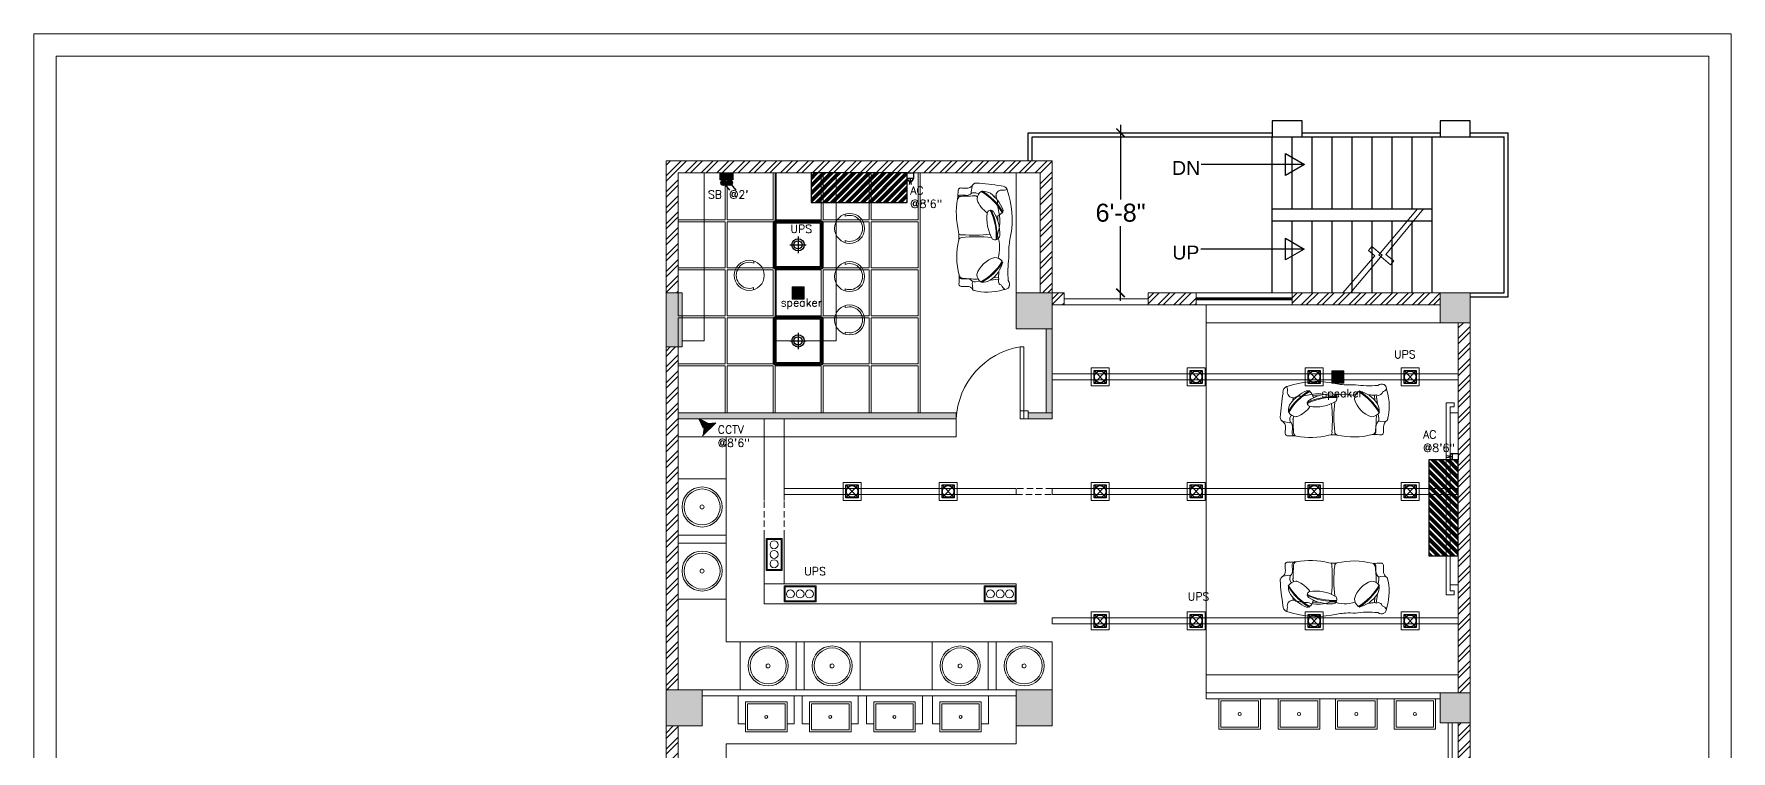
# Model space of a CAD drawing. Header units: inches. Extents: x 111501 to 134888, y 46021 to 52102.
# Drawn here: x 113677 to 114525, y 47742 to 48101 of the extents above; entities that cross this region are included whole.
import ezdxf
from ezdxf.enums import TextEntityAlignment as Align
from ezdxf.lldxf.tags import DXFTag

# ---------------------------------------------------------------- set-up
doc = ezdxf.new("R2010")
doc.units = ezdxf.units.IN
doc.header["$MEASUREMENT"] = 0
doc.linetypes.add('HIDDEN2', pattern=[4.7625, 3.175, -1.5875])
for name, color, linetype in [('10', 1, 'Continuous'), ('D', 251, 'Continuous'), ('electrical layout', 250, 'Continuous'), ('electrical planing', 251, 'Continuous'), ('false ceiling', 5, 'Continuous'), ('pt19', 151, 'Continuous'), ('RO', 7, 'Continuous'), ('staircase', 6, 'Continuous')]:
    doc.layers.add(name, color=color, linetype=linetype)
for name, color, linetype, lineweight in [('ceiling light', 5, 'Continuous', 5), ('column', 252, 'Continuous', 9), ('DOOR', 1, 'Continuous', 0), ('FURNITURE', 14, 'Continuous', 18), ('SHEET', 7, 'Continuous', 30), ('text1', 7, 'Continuous', 0), ('wall', 7, 'Continuous', 9), ('window', 140, 'Continuous', 15)]:
    doc.layers.add(name, color=color, linetype=linetype, lineweight=lineweight)
doc.styles.add('A', font='arial.ttf')
doc.styles.get("Standard").update_dxf_attribs({"font": 'txt.shx', "height": 6})
tags = doc.linetypes.add('DASHED2', pattern=[0.375, 0.25, -0.125]).pattern_tags.tags
tags[6:7] = [DXFTag(74, 4), DXFTag(75, 0), DXFTag(340, '0'), DXFTag(46, 1.0), DXFTag(50, 0.0), DXFTag(44, 0.0), DXFTag(45, 0.0)]
tags[4:5] = [DXFTag(74, 4), DXFTag(75, 0), DXFTag(340, '0'), DXFTag(46, 1.0), DXFTag(50, 0.0), DXFTag(44, 0.0), DXFTag(45, 0.0)]
doc.dimstyles.new('Standard$0', dxfattribs={"dimtxt": 4, "dimasz": 2, "dimexe": 0.125, "dimexo": 0.125, "dimgap": 0.25, "dimtad": 0, "dimtih": 1, "dimtoh": 1, "dimdec": 1, "dimlfac": -1, "dimzin": 0, "dimdsep": 46, "dimlunit": 4, "dimtxsty": 'Standard', "dimblk": 'OBLIQUE', "dimblk1": 'DOTSMALL', "dimblk2": 'DOTSMALL', "dimcen": 0, "dimse1": 1, "dimse2": 1, "dimadec": 0, "dimazin": 0, "dimtfac": 1, "dimtdec": 1, "dimtofl": 0, "dimtmove": 0, "dimatfit": 3, "dimfxl": 1, "dimtolj": 1, "dimtzin": 0, "dimarcsym": 0})
pattern_1 = [(45, (15065.448, 38.135), (-3.97747564, 3.97747564), []), (45, (15068.0994, 38.135), (-3.97747564, 3.97747564), [])]

# ---------------------------------------------------------------- blocks, each defined once
blk = doc.blocks.new('_ARCHTICK')
at = {"color": 0, "linetype": 'ByBlock', "lineweight": -2}
blk.add_solid([(0.4, 0.31), (0.31, 0.4), (-0.31, -0.4), (-0.4, -0.31)], dxfattribs=at)
blk = doc.blocks.new('*D402')
at = {"layer": 'D', "color": 5, "linetype": 'Continuous', "lineweight": 25, "transparency": 16777216}
for p, q in [((114219.96, 48055.45), (114219.96, 48018.04)), ((114219.96, 47967.45), (114219.96, 48004.85))]:
    blk.add_line(p, q, dxfattribs=at)
at = {"layer": 'Defpoints', "color": 0, "linetype": 'Continuous', "lineweight": 5, "transparency": 16777216}
for p in [(114219.96, 48051.45), (114227.96, 48051.45), (114233.75, 47971.45)]:
    blk.add_point(p, dxfattribs=at)
at = {"layer": 'D', "color": 5, "linetype": 'Continuous', "lineweight": 25, "transparency": 16777216, "xscale": 6, "yscale": 6, "zscale": 6}
for p, rotation in [((114219.96, 48051.45), 90), ((114219.96, 47971.45), 270)]:
    blk.add_blockref('_ARCHTICK', p, dxfattribs=dict(at, rotation=rotation))
at = {"layer": 'D', "linetype": 'Continuous', "transparency": 16777216, "insert": (114219.96, 48011.45), "char_height": 9, "attachment_point": 5, "style": 'A'}
blk.add_mtext('\\A1;6\'-8"', dxfattribs=at)
blk = doc.blocks.new('_Oblique')
at = {"color": 0, "linetype": 'ByBlock', "lineweight": -2}
blk.add_line((-0.5, -0.5), (0.5, 0.5), dxfattribs=at)
blk = doc.blocks.new('fgfdg')
at = {"layer": 'FURNITURE'}
for points in [[(9958.2, 25320.5), (9961.82, 25320.5), (9961.82, 25334.5), (9933.82, 25334.5), (9933.82, 25320.5), (9937.44, 25320.5)], [(9937.44, 25316.5), (9937.44, 25331.56), (9958.2, 25331.56), (9958.2, 25316.5), (9937.44, 25316.5), (9937.44, 25316.5)]]:
    blk.add_lwpolyline(points, dxfattribs=at)
blk.add_lwpolyline([(9938.44, 25317.5), (9938.44, 25330.56), (9957.2, 25330.56), (9957.2, 25317.5), (9938.44, 25317.5)], close=True, dxfattribs=at)
blk.add_circle((9947.82, 25324.03), 0.75, dxfattribs=at)
blk = doc.blocks.new('so')
at = {"layer": 'FURNITURE'}
for p, q in [((93752.34, 46905.16), (93752.51, 46906.52)), ((93769.7, 46908.55), (93770.47, 46908.35)), ((93770.77, 46907.56), (93771.08, 46904.87)), ((93762.11, 46903.43), (93757.75, 46902.84)), ((93760.52, 46902.13), (93757.93, 46901.98)), ((93769.43, 46904.14), (93767.18, 46903.8)), ((93768.58, 46902.89), (93768.03, 46902.73)), ((93758.31, 46881.28), (93758.24, 46879.86)), ((93753.59, 46857.91), (93753.48, 46858.34)), ((93759.31, 46862.37), (93758.99, 46862.39)), ((93760.5, 46861.17), (93759.13, 46861.32)), ((93769.27, 46859.7), (93767.77, 46860.37)), ((93769.29, 46861.22), (93768.4, 46861.65)), ((93769.77, 46854.9), (93769.47, 46854.89)), ((93771.08, 46856.49), (93771.61, 46859.22)), ((93776, 46857.32), (93774.86, 46857.39)), ((93777.45, 46857.47), (93777.04, 46857.3)), ((93777.89, 46857.84), (93777.45, 46857.47))]:
    blk.add_line(p, q, dxfattribs=at)
for centre, radius, start, end in [((93752.46, 46904.62), 4.07, 18.40482, 56.04005), ((93754.78, 46907.41), 0.592, 8.87051, 94.05424), ((93763.41, 46883.52), 25.81, 74.13928, 107.6386), ((93755.74, 46903.77), 2.22, 335.13449, 74.70054), ((93780.54, 46879.15), 29.07, 119.82965, 148.57464), ((93770.84, 46890.55), 15.56, 124.15229, 166.04045), ((93780.63, 46879.22), 28.66, 119.18399, 149.26894), ((93755.09, 46901.83), 2.85, 350.2141, 20.76481), ((93756.37, 46904.5), 12.96, 285.24913, 342.47727), ((93765.94, 46896.04), 8.32, 88.94997, 117.41935), ((93765.76, 46903.7), 0.425, 39.93327, 118.71729), ((93766.29, 46903.99), 0.425, 39.93327, 118.71729), ((93763.54, 46900.06), 5.23, 5.84806, 53.16868), ((93769.92, 46901.55), 2.64, 74.01477, 100.65631), ((93759.97, 46897.06), 5.07, 219.4617, 267.88774), ((93777.5, 46879.99), 20.24, 176.5091, 212.66613), ((93759.56, 46880.94), 2.28, 111.77378, 176.80671), ((93787.71, 46881), 29.07, 175.93246, 205.56871), ((93759.48, 46879.97), 3.18, 64.50853, 103.88422), ((93787.69, 46881.11), 28.66, 175.96049, 206.26301), ((93744.39, 46872.73), 19.32, 350.12791, 31.55288), ((93759.92, 46866.36), 5.07, 98.38462, 139.51253), ((93679.26, 46871.47), 79.79, 359.91776, 0.1427), ((93757.39, 46868.51), 1.77, 156.9035, 196.40408), ((93774.12, 46875.91), 20.07, 203.23758, 232.67391), ((93756.02, 46869.34), 0.305, 93.71895, 203.89699), ((93780.82, 46883.9), 29.07, 210.39959, 239.14459), ((93780.9, 46883.82), 28.66, 209.7053, 239.79025), ((93761.85, 46870.2), 1.77, 219.56422, 259.06481), ((93761.77, 46868.6), 0.305, 212.07132, 322.24935), ((93761.83, 46870.19), 1.77, 275.25586, 334.01427), ((93755.99, 46858.63), 13.37, 20.038, 55.9443), ((93764.3, 46862.3), 4.34, 4.75028, 12.23242), ((93755.56, 46853.08), 5.35, 81.44915, 112.17373), ((93756.27, 46861.23), 2.87, 271.81871, 21.73426), ((93765.91, 46867.27), 8.32, 241.55488, 270.02427), ((93766.16, 46859.33), 0.425, 240.25695, 319.04097), ((93763.43, 46863.29), 5.23, 305.80555, 353.12617), ((93769.85, 46864.16), 4.5, 262.57797, 288.77512)]:
    blk.add_arc(centre, radius, start, end, dxfattribs=at)
at = {"layer": 'FURNITURE', "extrusion": (0, 0, -1)}
for centre, major_axis, ratio, start_param, end_param in [((93757.64, 46904.17), (-5.13, 2.35), 0.618231, 5.500844, 7.184555), ((93773.54, 46909.47), (-3.31, 0.03), 0.909091, 4.616161, 5.890683), ((93775.94, 46852.61), (-59.28, 0.53), 0.909091, 1.527079, 1.573647), ((93776.15, 46905.08), (-1.62, 0.01), 0.909091, 1.838774, 2.80094), ((93890.94, 46901.04), (-113.36, 2.08), 0.701645, 6.254642, 6.313975), ((93689.39, 46899.23), (-63.77, 0.57), 0.909091, 3.056167, 3.251523), ((93921.13, 46888.07), (-163.89, 1.47), 0.909091, 0.062984, 0.077367), ((93759.67, 46900.91), (-1.84, 0.02), 0.909091, 0.073573, 0.254317), ((93764.63, 46809.88), (-102.4, 0.92), 0.909091, 1.601237, 1.67337), ((93767.88, 46905.84), (-3.36, 0.03), 0.909091, 3.452305, 3.740947), ((93773.87, 46910.2), (-0.08, 7.57), 0.730686, 3.178935, 3.779527), ((93775.86, 46848.78), (-59.28, 0.53), 0.909091, 1.527079, 1.573647), ((93775.75, 46900.71), (-1.84, 0.02), 0.909091, 1.671525, 3.054326), ((93776.07, 46901.25), (-1.62, 0.01), 0.909091, 1.838774, 2.80094), ((93921.96, 46889.1), (164.59, 2.24), 0.332533, 3.039374, 3.24171), ((94512.72, 46901.52), (761.68, 30.39), 0.237765, 3.06991, 3.193225), ((93769.2, 46973.97), (1.09, 92.29), 0.86194, 3.038922, 3.227555), ((93776.06, 46879.38), (1.82, 0.64), 0.643947, 4.915204, 6.007097), ((93776.1, 46883.74), (-1.41, 1.06), 0.914805, 2.750316, 4.013629), ((93925.72, 46873.33), (-167.53, 1.5), 0.909091, 6.258896, 6.277374), ((93640.53, 46875.47), (-138.39, 7.62), 0.514907, 2.983139, 3.210922), ((93724.36, 46862.32), (24.04, 24.18), 1, 0.556107, 0.764052), ((93760.41, 46863.29), (-1.84, 0.02), 0.909091, 5.638899, 6.209604), ((93776.49, 46863.15), (-1.84, 0.02), 0.909091, 3.260925, 4.643725), ((93891.41, 46855.42), (-113.27, 4.67), 0.710878, 6.259211, 6.318545), ((93758.3, 46860.31), (4.57, 2.7), 0.675931, 2.302953, 3.269293), ((93792.92, 47096.89), (35.25, 240.83), 0.806916, 3.083864, 3.147073), ((93768.83, 46856.9), (-2.29, 0.02), 0.909091, 3.32703, 4.655766), ((93745.95, 47451.69), (-649.87, 5.82), 0.909091, 4.657058, 4.668338), ((93768.59, 46858.41), (-3.26, 0.03), 0.909091, 1.877441, 2.006467), ((93773.74, 46854.45), (-3.31, 0.03), 0.909091, 0.424568, 1.699089), ((93773.86, 46857.98), (-3.31, 0.03), 0.909091, 0.681701, 1.699089), ((93768.37, 46858.41), (-3.36, 0.03), 0.909091, 2.622382, 2.862945), ((93779.16, 46911.13), (-59.28, 0.53), 0.909091, 4.741604, 4.788172), ((93779.28, 46914.66), (-59.28, 0.53), 0.909091, 4.741604, 4.788172), ((93776.58, 46858.71), (-1.62, 0.01), 0.909091, 3.51431, 4.476477), ((93776.7, 46862.24), (-1.62, 0.01), 0.909091, 3.51431, 4.476477)]:
    blk.add_ellipse(centre, major_axis=major_axis, ratio=ratio, start_param=start_param, end_param=end_param, dxfattribs=at)
at = {"layer": 'FURNITURE'}
for centre, major_axis, ratio, start_param, end_param in [((93640.44, 46884.08), (138.21, 10.34), 0.51003, 6.125714, 6.37511), ((93774.94, 46873.78), (12.53, 12.6), 1, 2.00439, 2.558399), ((93770.96, 46788.62), (-3.01, 92.25), 0.86194, 6.180515, 6.356807), ((93806.28, 46882.06), (28.59, 1.59), 0.753441, 3.013769, 3.201526)]:
    blk.add_ellipse(centre, major_axis=major_axis, ratio=ratio, start_param=start_param, end_param=end_param, dxfattribs=at)
blk.add_open_spline([(93751.68, 46880.48), (93752.13, 46882.86), (93752.89, 46886.84), (93752.75, 46890.88), (93752.7, 46892.51)], degree=3, knots=[0, 0, 0, 0, 10.027834, 16.763705, 16.763705, 16.763705, 16.763705], dxfattribs=at)
blk = doc.blocks.new('ac')
h = blk.add_hatch()
h.set_pattern_fill('ANSI34', color=5, scale=0.610107, angle=270, style=0)
h.set_pattern_definition([(315, (22596.1116, 2489.52766), (0.32355821, 0.32355821), []), (315, (22596.1116, 2489.4198), (0.32355821, 0.32355821), []), (315, (22596.1116, 2489.31195), (0.32355821, 0.32355821), []), (315, (22596.1116, 2489.2041), (0.32355821, 0.32355821), [])])
h.paths.add_polyline_path([(24130.22, 5022.76), (24130.22, 5030.99), (24132.75, 5030.99), (24132.75, 5022.76)])
at = {"color": 0, "ltscale": 7}
blk.add_lwpolyline([(24130.22, 5022.76), (24132.75, 5022.76), (24132.75, 5030.99), (24130.22, 5030.99)], close=True, dxfattribs=at)
blk = doc.blocks.new('dgh')
at = {"layer": 'electrical planing', "linetype": 'ByBlock'}
h = blk.add_hatch(color=36, dxfattribs=at)
h.set_gradient(color1=(121, 78, 22), color2=(227, 174, 104), one_color=1, tint=0.65, name='CYLINDER')
h.paths.add_polyline_path([(-74.07, 1871.89), (-74.07, 1875.82), (-66.95, 1875.82), (-66.95, 1871.89)])
h = blk.add_hatch(color=36, dxfattribs=at)
h.set_gradient(color1=(121, 78, 22), color2=(227, 174, 104), one_color=1, tint=0.65, name='SPHERICAL')
h.paths.add_polyline_path([(-72.26, 1878.91, -1), (-72.26, 1875.82, -1)])
h = blk.add_hatch(color=36, dxfattribs=at)
h.set_gradient(color1=(121, 78, 22), color2=(227, 174, 104), one_color=1, tint=0.65, name='SPHERICAL')
h.paths.add_polyline_path([(-68.91, 1878.91, -1), (-68.91, 1875.82, -1)])
at = {"layer": 'electrical planing', "color": 7, "linetype": 'ByBlock'}
for p, q in [((-72.26, 1877.37), (-75.59, 1881.54)), ((-68.91, 1877.37), (-72.24, 1881.54))]:
    blk.add_line(p, q, dxfattribs=at)
blk.add_lwpolyline([(-74.07, 1871.89), (-74.07, 1875.82), (-66.95, 1875.82), (-66.95, 1871.89)], close=True, dxfattribs=at)
for centre in [(-72.26, 1877.37), (-68.91, 1877.37)]:
    blk.add_circle(centre, 1.55, dxfattribs=at)
blk = doc.blocks.new('cctv')
at = {"layer": 'electrical layout'}
h = blk.add_hatch(color=122, dxfattribs=at)
h.set_gradient(color1=(19, 236, 153), color2=(76, 0, 0), one_color=1)
h.paths.add_polyline_path([(24133.65, 5037.24), (24127.98, 5043.08), (24131.36, 5042.62), (24135.52, 5044.65), (24133.39, 5040.62)])
h = blk.add_hatch(color=122, dxfattribs=at)
h.set_gradient(color1=(19, 236, 153), color2=(76, 0, 0), rotation=90, one_color=1, name='HEMISPHERICAL')
h.paths.add_polyline_path([(24127.98, 5043.08), (24131.36, 5042.62), (24135.52, 5044.65), (24133.39, 5040.62), (24133.65, 5037.24)])
at = {"layer": 'electrical layout', "color": 7}
blk.add_lwpolyline([(24133.39, 5040.62), (24135.52, 5044.65), (24135.52, 5044.65), (24131.36, 5042.62)], dxfattribs=at)
blk = doc.blocks.new('cct')
at = {"linetype": 'ByBlock'}
for p, q in [((-256.1, 4774.3), (-256.6, 4780.6)), ((-256.6, 4780.6), (-246.3, 4769.8)), ((-259.9, 4767.2), (-256.1, 4774.3)), ((-252.5, 4770.7), (-259.9, 4767.2))]:
    blk.add_line(p, q, dxfattribs=at)
at = {"layer": 'electrical planing', "color": 6, "xscale": 1.768501453454219, "yscale": 1.768501453454219, "zscale": 1.768501453454219, "rotation": 179.2941866071456}
blk.add_blockref('cctv', (42530.4, 13162.2), dxfattribs=at)
blk = doc.blocks.new('speaker')
at = {"layer": 'ceiling light'}
h = blk.add_hatch(color=97, dxfattribs=at)
h.set_gradient(color1=(46, 142, 62), one_color=1, tint=1, name='CURVED')
h.paths.add_polyline_path([(24133.57, 5017.97), (24134.22, 5018.64), (24130.77, 5018.64), (24131.41, 5017.99, -0.41885)])
h = blk.add_hatch(color=97, dxfattribs=at)
h.set_gradient(color1=(46, 142, 62), rotation=90, one_color=1, tint=1, name='INVCURVED')
h.paths.add_polyline_path([(24130.77, 5015.11), (24131.45, 5015.8, -0.210258), (24130.96, 5016.92, -0.199678), (24131.41, 5017.99), (24130.77, 5018.64)])
h = blk.add_hatch(color=233, dxfattribs=at)
h.set_gradient(color1=(219, 123, 161), one_color=1, tint=1, name='SPHERICAL')
h.paths.add_polyline_path([(24133.57, 5017.97, 0.41885), (24131.41, 5017.99), (24132.5, 5016.87)])
h.paths.add_polyline_path([(24131.45, 5015.8), (24132.5, 5016.87), (24131.41, 5017.99, 0.199678), (24130.96, 5016.92, 0.210258)])
h.paths.add_polyline_path([(24132.5, 5016.87), (24133.52, 5015.82, 0.204601), (24133.99, 5016.92, 0.194044), (24133.57, 5017.97)])
h.paths.add_polyline_path([(24133.52, 5015.82), (24132.5, 5016.87), (24131.45, 5015.8, 0.395179)])
h = blk.add_hatch(color=97, dxfattribs=at)
h.set_gradient(color1=(46, 142, 62), rotation=90, one_color=1, tint=1, name='INVCURVED')
h.paths.add_polyline_path([(24134.22, 5018.64), (24133.57, 5017.97, -0.194044), (24133.99, 5016.92, -0.204601), (24133.52, 5015.82), (24134.22, 5015.11)])
h = blk.add_hatch(color=97, dxfattribs=at)
h.set_gradient(color1=(46, 142, 62), one_color=1, tint=1, name='INVCURVED')
h.paths.add_polyline_path([(24134.22, 5015.11), (24133.52, 5015.82, -0.395179), (24131.45, 5015.8), (24130.77, 5015.11)])
at = {"layer": 'ceiling light', "color": 7}
for p, q in [((24130.77, 5018.64), (24134.22, 5015.11)), ((24134.22, 5018.64), (24130.77, 5015.11))]:
    blk.add_line(p, q, dxfattribs=at)
blk.add_lwpolyline([(24130.77, 5018.64), (24134.22, 5018.64), (24134.22, 5015.11), (24130.77, 5015.11)], close=True, dxfattribs=at)
blk.add_circle((24132.47, 5016.92), 1.51, dxfattribs=at)

msp = doc.modelspace()

# ---------------------------------------------------------------- hatches: boundary and pattern name
at = {"layer": 'column'}
h = msp.add_hatch(color=256, dxfattribs=at)
h.paths.add_polyline_path([(114185.75, 47971.45), (114167.75, 47971.45), (114167.75, 47953.45), (114185.75, 47953.45)])
h.paths.add_polyline_path([(114000.75, 47944.45), (114000.75, 47971.45), (113992.75, 47971.45), (113992.75, 47944.45)])
h = msp.add_hatch(color=256, dxfattribs=at)
h.paths.add_polyline_path([(114379.75, 47967.5), (114379.75, 47956.5), (114390.75, 47956.5), (114390.75, 47967.5)])
h.paths.add_polyline_path([(114390.75, 47967.5), (114390.75, 47971.5), (114379.75, 47971.5), (114379.75, 47967.5)])
h.paths.add_polyline_path([(114390.75, 47956.5), (114394.75, 47956.5), (114394.75, 47967.5), (114390.75, 47967.5)])
h.paths.add_polyline_path([(114394.75, 47971.5), (114390.75, 47971.5), (114390.75, 47967.5), (114394.75, 47967.5)])
msp.add_hatch(color=256, dxfattribs=at).paths.add_polyline_path([(113992.75, 47773.02), (113992.75, 47755.02), (114010.75, 47755.02), (114010.75, 47773.02)])
h = msp.add_hatch(color=256, dxfattribs=at)
h.paths.add_polyline_path([(114167.75, 47365.17), (114167.75, 47347.17), (114185.75, 47347.17), (114185.75, 47365.17)])
h.paths.add_polyline_path([(114167.75, 47569.09), (114167.75, 47551.09), (114185.75, 47551.09), (114185.75, 47569.09)])
h.paths.add_polyline_path([(114167.75, 47773.02), (114167.75, 47755.02), (114185.75, 47755.02), (114185.75, 47773.02)])
h = msp.add_hatch(color=256, dxfattribs=at)
h.paths.add_polyline_path([(114379.75, 47767.57), (114379.75, 47756.57), (114390.75, 47756.57), (114390.75, 47767.57)])
h.paths.add_polyline_path([(114390.75, 47767.57), (114390.75, 47771.57), (114379.75, 47771.57), (114379.75, 47767.57)])
h.paths.add_polyline_path([(114390.75, 47756.57), (114394.75, 47756.57), (114394.75, 47767.57), (114390.75, 47767.57)])
h.paths.add_polyline_path([(114394.75, 47771.57), (114390.75, 47771.57), (114390.75, 47767.57), (114394.75, 47767.57)])
at = {"layer": 'pt19', "lineweight": 0}
h = msp.add_hatch(color=256, dxfattribs=at)
h.paths.add_polyline_path([(113998.75, 47908.45), (113998.75, 47911.45), (114137.78, 47911.45), (114137.78, 47908.45)])
h.paths.add_polyline_path([(114182.75, 47911.45), (114182.75, 47953.45), (114185.75, 47953.45), (114185.75, 47911.45)])
h.paths.add_polyline_path([(114173.75, 47908.45), (114185.75, 47908.45), (114185.75, 47911.45), (114173.75, 47911.45)])
at = {"layer": 'wall', "lineweight": 5}
h = msp.add_hatch(dxfattribs=at)
h.set_pattern_fill('ANSI32', color=256, scale=15, style=0)
h.set_pattern_definition(pattern_1)
h.paths.add_polyline_path([(113992.75, 47971.45), (113992.75, 48037.45), (114185.75, 48037.45), (114185.75, 47971.45), (114179.75, 47971.45), (114179.75, 48031.45), (113998.75, 48031.45), (113998.75, 47971.45)])
h = msp.add_hatch(dxfattribs=at)
h.set_pattern_fill('ANSI32', color=256, scale=15, style=0)
h.set_pattern_definition(pattern_1)
h.paths.add_polyline_path([(114305.75, 47965.45), (114379.75, 47965.45), (114379.75, 47971.45), (114305.75, 47971.45)])
h.paths.add_polyline_path([(114233.75, 47971.45), (114233.75, 47965.45), (114257.75, 47965.45), (114257.75, 47971.45)])
h.paths.add_polyline_path([(114185.75, 47965.45), (114191.75, 47965.45), (114191.75, 47971.45), (114185.75, 47971.45)])
h = msp.add_hatch(dxfattribs=at)
h.set_pattern_fill('ANSI32', color=256, scale=15, style=0)
h.set_pattern_definition(pattern_1)
h.paths.add_polyline_path([(114388.75, 47567.59), (114394.75, 47567.59), (114394.75, 47756.52), (114388.75, 47756.52)])
h.paths.add_polyline_path([(114388.75, 47363.67), (114394.75, 47363.67), (114394.75, 47552.59), (114388.75, 47552.59)])
h.paths.add_polyline_path([(114388.75, 47771.52), (114394.75, 47771.52), (114394.75, 47956.45), (114388.75, 47956.45)])
h.paths.add_polyline_path([(114388.75, 47238.67), (114394.75, 47238.67), (114394.75, 47348.67), (114388.75, 47348.67)])
h = msp.add_hatch(dxfattribs=at)
h.set_pattern_fill('ANSI32', color=256, scale=15, style=0)
h.set_pattern_definition(pattern_1)
h.paths.add_polyline_path([(113992.75, 47567.59), (113998.75, 47567.59), (113998.75, 47755.02), (113992.75, 47755.02)])
h.paths.add_polyline_path([(113992.75, 47944.45), (113992.75, 47773.02), (113998.75, 47773.02), (113998.75, 47944.45)])

# ---------------------------------------------------------------- linework, layer by layer
at = {"layer": '10', "linetype": 'Continuous'}
for p, q in [((114311.91, 48035.61), (114260.27, 48035.61)), ((114311.78, 47993.34), (114260.14, 47993.34))]:
    msp.add_line(p, q, dxfattribs=at)
for points in [[(114311.91, 48035.61), (114302.46, 48030.16), (114302.46, 48041.06)], [(114311.78, 47993.34), (114302.34, 47987.89), (114302.34, 47998.79)]]:
    msp.add_lwpolyline(points, close=True, dxfattribs=at)
at = {"layer": 'column'}
for points in [[(114000.75, 47944.45), (114000.75, 47971.45), (113992.75, 47971.45), (113992.75, 47944.45)], [(114185.75, 47971.45), (114167.75, 47971.45), (114167.75, 47953.45), (114185.75, 47953.45)], [(114379.75, 47971.45), (114394.75, 47971.45), (114394.75, 47956.45), (114379.75, 47956.45)], [(114010.75, 47773.02), (113992.75, 47773.02), (113992.75, 47755.02), (114010.75, 47755.02)], [(114185.75, 47773.02), (114167.75, 47773.02), (114167.75, 47755.02), (114185.75, 47755.02)], [(114379.75, 47771.52), (114394.75, 47771.52), (114394.75, 47756.52), (114379.75, 47756.52)]]:
    msp.add_lwpolyline(points, close=True, dxfattribs=at)
at = {"layer": 'DOOR', "linetype": 'DASHED2'}
for p, q in [((114191.75, 47968.45), (114233.75, 47968.45)), ((114191.75, 47965.45), (114233.75, 47965.45))]:
    msp.add_line(p, q, dxfattribs=at)
at = {"layer": 'DOOR', "linetype": 'Continuous'}
for points in [[(114356.51, 47987.38), (114354.91, 47985.47), (114349.03, 47990.4), (114368.37, 48013.45), (114371.45, 48013.45), (114352.58, 47990.67), (114356.51, 47987.38)], [(114331.07, 47971.45), (114347.12, 47989.94), (114343.91, 47992.62), (114345.52, 47994.54), (114350.64, 47990.25), (114334.87, 47971.45), (114331.07, 47971.45)]]:
    msp.add_lwpolyline(points, dxfattribs=at)
at = {"layer": 'DOOR', "color": 140, "linetype": 'Continuous', "lineweight": 0, "elevation": -0.46}
for points in [[(114169.75, 47908.45), (114171.6, 47908.45), (114171.6, 47944.49), (114169.75, 47944.49)], [(114173.75, 47908.45), (114169.75, 47908.45), (114169.75, 47912.45), (114173.75, 47912.45)]]:
    msp.add_lwpolyline(points, close=True, dxfattribs=at)
at = {"layer": 'DOOR', "color": 140, "linetype": 'Continuous', "lineweight": 0}
msp.add_arc((114176.21, 47906.56, -0.91), 38.48, 99.67307, 177.18608, dxfattribs=at)
at = {"layer": 'electrical layout', "color": 6}
for p, q in [((114114.82, 48028.65), (114114.35, 48025.53)), ((114114.82, 48028.65), (114115.29, 48025.53)), ((114385.93, 47889.56), (114382.81, 47890.02)), ((114385.93, 47889.56), (114382.81, 47889.09))]:
    msp.add_line(p, q, dxfattribs=at)
at = {"layer": 'electrical layout', "color": 234}
for p, q in [((114058.75, 47999.54, 0.91), (114058.75, 47991.35, 0.91)), ((114054.65, 47995.45, 0.91), (114062.84, 47995.45, 0.91)), ((114058.75, 47951.54, 0.91), (114058.75, 47943.35, 0.91)), ((114054.65, 47947.45, 0.91), (114062.84, 47947.45, 0.91))]:
    msp.add_line(p, q, dxfattribs=at)
at = {"layer": 'electrical layout'}
for p, q in [((114206.71, 47932.7), (114212.78, 47926.19)), ((114212.78, 47932.7), (114206.71, 47926.19)), ((114254.71, 47932.7), (114260.78, 47926.19)), ((114260.78, 47932.7), (114254.71, 47926.19)), ((114313.71, 47932.7), (114319.78, 47926.19)), ((114319.78, 47932.7), (114313.71, 47926.19)), ((114361.71, 47932.7), (114367.78, 47926.19)), ((114367.78, 47932.7), (114361.71, 47926.19)), ((114082.69, 47875.49), (114088.76, 47868.98)), ((114088.76, 47875.49), (114082.69, 47868.98)), ((114130.69, 47875.49), (114136.76, 47868.98)), ((114136.76, 47875.49), (114130.69, 47868.98)), ((114206.71, 47875.49), (114212.78, 47868.98)), ((114212.78, 47875.49), (114206.71, 47868.98)), ((114254.71, 47875.49), (114260.78, 47868.98)), ((114260.78, 47875.49), (114254.71, 47868.98)), ((114313.71, 47875.49), (114319.78, 47868.98)), ((114319.78, 47875.49), (114313.71, 47868.98)), ((114361.71, 47875.49), (114367.78, 47868.98)), ((114367.78, 47875.49), (114361.71, 47868.98)), ((114206.71, 47810.77), (114212.78, 47804.27)), ((114212.78, 47810.77), (114206.71, 47804.27)), ((114254.71, 47810.77), (114260.78, 47804.27)), ((114260.78, 47810.77), (114254.71, 47804.27)), ((114313.71, 47810.77), (114319.78, 47804.27)), ((114319.78, 47810.77), (114313.71, 47804.27)), ((114361.71, 47810.77), (114367.78, 47804.27)), ((114367.78, 47810.77), (114361.71, 47804.27))]:
    msp.add_line(p, q, dxfattribs=at)
at = {"layer": 'electrical layout', "color": 6}
for points in [[(114116.39, 48028.65), (114113.25, 48028.65), (114113.25, 48031.45), (114116.39, 48031.45)], [(114385.93, 47887.98), (114385.93, 47891.13), (114388.72, 47891.13), (114388.72, 47887.98)]]:
    msp.add_lwpolyline(points, close=True, dxfattribs=at)
at = {"layer": 'electrical layout', "color": 234, "elevation": 0.46}
for points in [[(114046.75, 48007.45), (114070.75, 48007.45), (114070.75, 47983.45), (114046.75, 47983.45)], [(114047.75, 48006.45), (114069.75, 48006.45), (114069.75, 47984.45), (114047.75, 47984.45)], [(114046.75, 47959.45), (114070.75, 47959.45), (114070.75, 47935.45), (114046.75, 47935.45)], [(114047.75, 47958.45), (114069.75, 47958.45), (114069.75, 47936.45), (114047.75, 47936.45)]]:
    msp.add_lwpolyline(points, close=True, dxfattribs=at)
at = {"layer": 'electrical layout'}
for points in [[(114206.71, 47932.7), (114212.78, 47932.7), (114212.78, 47926.19), (114206.71, 47926.19)], [(114206.71, 47932.7), (114212.78, 47932.7), (114212.78, 47926.19), (114206.71, 47926.19)], [(114206.71, 47932.7), (114212.78, 47932.7), (114212.78, 47926.19), (114206.71, 47926.19)], [(114254.71, 47932.7), (114260.78, 47932.7), (114260.78, 47926.19), (114254.71, 47926.19)], [(114254.71, 47932.7), (114260.78, 47932.7), (114260.78, 47926.19), (114254.71, 47926.19)], [(114254.71, 47932.7), (114260.78, 47932.7), (114260.78, 47926.19), (114254.71, 47926.19)], [(114313.71, 47932.7), (114319.78, 47932.7), (114319.78, 47926.19), (114313.71, 47926.19)], [(114313.71, 47932.7), (114319.78, 47932.7), (114319.78, 47926.19), (114313.71, 47926.19)], [(114313.71, 47932.7), (114319.78, 47932.7), (114319.78, 47926.19), (114313.71, 47926.19)], [(114361.71, 47932.7), (114367.78, 47932.7), (114367.78, 47926.19), (114361.71, 47926.19)], [(114361.71, 47932.7), (114367.78, 47932.7), (114367.78, 47926.19), (114361.71, 47926.19)], [(114361.71, 47932.7), (114367.78, 47932.7), (114367.78, 47926.19), (114361.71, 47926.19)], [(114082.69, 47875.49), (114088.76, 47875.49), (114088.76, 47868.98), (114082.69, 47868.98)], [(114082.69, 47875.49), (114088.76, 47875.49), (114088.76, 47868.98), (114082.69, 47868.98)], [(114082.69, 47875.49), (114088.76, 47875.49), (114088.76, 47868.98), (114082.69, 47868.98)], [(114130.69, 47875.49), (114136.76, 47875.49), (114136.76, 47868.98), (114130.69, 47868.98)], [(114130.69, 47875.49), (114136.76, 47875.49), (114136.76, 47868.98), (114130.69, 47868.98)], [(114130.69, 47875.49), (114136.76, 47875.49), (114136.76, 47868.98), (114130.69, 47868.98)], [(114206.71, 47875.49), (114212.78, 47875.49), (114212.78, 47868.98), (114206.71, 47868.98)], [(114206.71, 47875.49), (114212.78, 47875.49), (114212.78, 47868.98), (114206.71, 47868.98)], [(114206.71, 47875.49), (114212.78, 47875.49), (114212.78, 47868.98), (114206.71, 47868.98)], [(114254.71, 47875.49), (114260.78, 47875.49), (114260.78, 47868.98), (114254.71, 47868.98)], [(114254.71, 47875.49), (114260.78, 47875.49), (114260.78, 47868.98), (114254.71, 47868.98)], [(114254.71, 47875.49), (114260.78, 47875.49), (114260.78, 47868.98), (114254.71, 47868.98)], [(114313.71, 47875.49), (114319.78, 47875.49), (114319.78, 47868.98), (114313.71, 47868.98)], [(114313.71, 47875.49), (114319.78, 47875.49), (114319.78, 47868.98), (114313.71, 47868.98)], [(114313.71, 47875.49), (114319.78, 47875.49), (114319.78, 47868.98), (114313.71, 47868.98)], [(114361.71, 47875.49), (114367.78, 47875.49), (114367.78, 47868.98), (114361.71, 47868.98)], [(114361.71, 47875.49), (114367.78, 47875.49), (114367.78, 47868.98), (114361.71, 47868.98)], [(114361.71, 47875.49), (114367.78, 47875.49), (114367.78, 47868.98), (114361.71, 47868.98)], [(114206.71, 47810.77), (114212.78, 47810.77), (114212.78, 47804.27), (114206.71, 47804.27)], [(114206.71, 47810.77), (114212.78, 47810.77), (114212.78, 47804.27), (114206.71, 47804.27)], [(114206.71, 47810.77), (114212.78, 47810.77), (114212.78, 47804.27), (114206.71, 47804.27)], [(114254.71, 47810.77), (114260.78, 47810.77), (114260.78, 47804.27), (114254.71, 47804.27)], [(114254.71, 47810.77), (114260.78, 47810.77), (114260.78, 47804.27), (114254.71, 47804.27)], [(114254.71, 47810.77), (114260.78, 47810.77), (114260.78, 47804.27), (114254.71, 47804.27)], [(114313.71, 47810.77), (114319.78, 47810.77), (114319.78, 47804.27), (114313.71, 47804.27)], [(114313.71, 47810.77), (114319.78, 47810.77), (114319.78, 47804.27), (114313.71, 47804.27)], [(114313.71, 47810.77), (114319.78, 47810.77), (114319.78, 47804.27), (114313.71, 47804.27)], [(114361.71, 47810.77), (114367.78, 47810.77), (114367.78, 47804.27), (114361.71, 47804.27)], [(114361.71, 47810.77), (114367.78, 47810.77), (114367.78, 47804.27), (114361.71, 47804.27)], [(114361.71, 47810.77), (114367.78, 47810.77), (114367.78, 47804.27), (114361.71, 47804.27)]]:
    msp.add_lwpolyline(points, close=True, dxfattribs=at)
at = {"layer": 'electrical layout', "lineweight": 5}
for points in [[(114050.75, 47832.73), (114042.75, 47832.73), (114042.75, 47848.73), (114050.75, 47848.73)], [(114050.25, 47833.23), (114043.25, 47833.23), (114043.25, 47848.23), (114050.25, 47848.23)], [(114067.75, 47825.02), (114067.75, 47817.02), (114051.75, 47817.02), (114051.75, 47825.02)], [(114067.25, 47824.52), (114067.25, 47817.52), (114052.25, 47817.52), (114052.25, 47824.52)], [(114167.75, 47825.02), (114167.75, 47817.02), (114151.75, 47817.02), (114151.75, 47825.02)], [(114167.25, 47824.52), (114167.25, 47817.52), (114152.25, 47817.52), (114152.25, 47824.52)]]:
    msp.add_lwpolyline(points, close=True, dxfattribs=at)
at = {"layer": 'electrical layout', "color": 234}
for centre, radius in [((114058.75, 47995.45, 0.91), 3.07), ((114058.75, 47995.45, 0.91), 2.05), ((114058.75, 47947.45, 0.91), 3.07), ((114058.75, 47947.45, 0.91), 2.05)]:
    msp.add_circle(centre, radius, dxfattribs=at)
at = {"layer": 'electrical layout'}
for centre in [(114209.75, 47929.45), (114209.75, 47929.45), (114209.75, 47929.45), (114257.75, 47929.45), (114257.75, 47929.45), (114257.75, 47929.45), (114316.75, 47929.45), (114316.75, 47929.45), (114316.75, 47929.45), (114364.75, 47929.45), (114364.75, 47929.45), (114364.75, 47929.45), (114085.73, 47872.23), (114085.73, 47872.23), (114085.73, 47872.23), (114133.73, 47872.23), (114133.73, 47872.23), (114133.73, 47872.23), (114209.75, 47872.23), (114209.75, 47872.23), (114209.75, 47872.23), (114257.75, 47872.23), (114257.75, 47872.23), (114257.75, 47872.23), (114316.75, 47872.23), (114316.75, 47872.23), (114316.75, 47872.23), (114364.75, 47872.23), (114364.75, 47872.23), (114364.75, 47872.23), (114209.75, 47807.52), (114209.75, 47807.52), (114209.75, 47807.52), (114257.75, 47807.52), (114257.75, 47807.52), (114257.75, 47807.52), (114316.75, 47807.52), (114316.75, 47807.52), (114316.75, 47807.52), (114364.75, 47807.52), (114364.75, 47807.52), (114364.75, 47807.52)]:
    msp.add_circle(centre, 2.92, dxfattribs=at)
at = {"layer": 'electrical layout', "lineweight": 5}
for centre in [(114046.75, 47845.59), (114046.75, 47840.73), (114046.75, 47836.07), (114054.89, 47821.02), (114059.75, 47821.02), (114064.41, 47821.02), (114154.89, 47821.02), (114159.75, 47821.02), (114164.41, 47821.02)]:
    msp.add_circle(centre, 2, dxfattribs=at)
at = {"layer": 'electrical layout', "color": 6}
for centre, start, end in [((114114.82, 48028.65), 180, 0), ((114385.93, 47889.56), 90, 270)]:
    msp.add_arc(centre, 1.57, start, end, dxfattribs=at)
at = {"layer": 'false ceiling', "lineweight": 5}
msp.add_line((114119.75, 47911.45, 0.91), (114119.75, 48031.45, 0.91), dxfattribs=at)
at = {"layer": 'false ceiling', "linetype": 'HIDDEN2', "lineweight": 5}
for p, q in [((114185.75, 47873.73), (114167.75, 47873.73)), ((114041.75, 47849.73), (114041.75, 47867.73)), ((114051.75, 47849.73), (114051.75, 47867.73)), ((114167.75, 47870.73), (114185.75, 47870.73))]:
    msp.add_line(p, q, dxfattribs=at)
at = {"layer": 'false ceiling', "lineweight": 5}
for points in [[(114022.25, 48007.95), (113998.75, 48007.95), (113998.75, 48031.45), (114022.25, 48031.45)], [(114023.25, 48007.95), (114046.25, 48007.95), (114046.25, 48031.45), (114023.25, 48031.45)], [(113998.75, 48006.95), (114022.25, 48006.95), (114022.25, 47983.95), (113998.75, 47983.95)], [(114023.25, 48006.95), (114046.25, 48006.95), (114046.25, 47983.95), (114023.25, 47983.95)], [(113998.75, 47982.95), (114022.25, 47982.95), (114022.25, 47959.95), (113998.75, 47959.95)], [(114023.25, 47982.95), (114046.25, 47982.95), (114046.25, 47959.95), (114023.25, 47959.95)], [(113998.75, 47958.95), (114022.25, 47958.95), (114022.25, 47935.95), (113998.75, 47935.95)], [(114023.25, 47958.95), (114046.25, 47958.95), (114046.25, 47935.95), (114023.25, 47935.95)], [(114023.25, 47934.95), (114046.25, 47934.95), (114046.25, 47911.45), (114023.25, 47911.45)], [(114205.25, 47933.95), (114214.25, 47933.95), (114214.25, 47924.95), (114205.25, 47924.95)], [(114253.25, 47933.95), (114262.25, 47933.95), (114262.25, 47924.95), (114253.25, 47924.95)], [(114312.25, 47933.95), (114321.25, 47933.95), (114321.25, 47924.95), (114312.25, 47924.95)], [(114360.25, 47933.95), (114369.25, 47933.95), (114369.25, 47924.95), (114360.25, 47924.95)], [(114185.72, 47930.95), (114388.75, 47930.95), (114388.75, 47927.95), (114185.72, 47927.95)], [(114051.75, 47873.73), (114167.75, 47873.73), (114167.75, 47870.73), (114051.75, 47870.73)], [(114081.23, 47876.73), (114090.23, 47876.73), (114090.23, 47867.73), (114081.23, 47867.73)], [(114129.23, 47876.73), (114138.23, 47876.73), (114138.23, 47867.73), (114129.23, 47867.73)], [(114185.72, 47873.73), (114388.75, 47873.73), (114388.75, 47870.73), (114185.72, 47870.73)], [(114205.25, 47876.73), (114214.25, 47876.73), (114214.25, 47867.73), (114205.25, 47867.73)], [(114253.25, 47876.73), (114262.25, 47876.73), (114262.25, 47867.73), (114253.25, 47867.73)], [(114312.25, 47876.73), (114321.25, 47876.73), (114321.25, 47867.73), (114312.25, 47867.73)], [(114360.25, 47876.73), (114369.25, 47876.73), (114369.25, 47867.73), (114360.25, 47867.73)], [(114041.75, 47816.02), (114167.75, 47816.02), (114167.75, 47826.02), (114041.75, 47826.02)], [(114185.72, 47809.02), (114388.75, 47809.02), (114388.75, 47806.02), (114185.72, 47806.02)], [(114205.25, 47812.02), (114214.25, 47812.02), (114214.25, 47803.02), (114205.25, 47803.02)], [(114253.25, 47812.02), (114262.25, 47812.02), (114262.25, 47803.02), (114253.25, 47803.02)], [(114312.25, 47812.02), (114321.25, 47812.02), (114321.25, 47803.02), (114312.25, 47803.02)], [(114360.25, 47812.02), (114369.25, 47812.02), (114369.25, 47803.02), (114360.25, 47803.02)]]:
    msp.add_lwpolyline(points, close=True, dxfattribs=at)
for points, elevation in [([(114047.25, 48007.95), (114070.25, 48007.95), (114070.25, 48031.45), (114047.25, 48031.45)], 0.46), ([(114071.25, 48007.95), (114094.25, 48007.95), (114094.25, 48031.45), (114071.25, 48031.45)], 0.46), ([(114095.25, 48007.95), (114118.75, 48007.95), (114118.75, 48031.45), (114095.25, 48031.45)], 0.91), ([(114047.25, 48006.95), (114070.25, 48006.95), (114070.25, 47983.95), (114047.25, 47983.95)], 0.46), ([(114071.25, 48006.95), (114094.25, 48006.95), (114094.25, 47983.95), (114071.25, 47983.95)], 0.46), ([(114095.25, 48006.95), (114118.75, 48006.95), (114118.75, 47983.95), (114095.25, 47983.95)], 0.91), ([(114047.25, 47982.95), (114070.25, 47982.95), (114070.25, 47959.95), (114047.25, 47959.95)], 0.46), ([(114071.25, 47982.95), (114094.25, 47982.95), (114094.25, 47959.95), (114071.25, 47959.95)], 0.46), ([(114095.25, 47982.95), (114118.75, 47982.95), (114118.75, 47959.95), (114095.25, 47959.95)], 0.91), ([(114047.25, 47958.95), (114070.25, 47958.95), (114070.25, 47935.95), (114047.25, 47935.95)], 0.46), ([(114071.25, 47958.95), (114094.25, 47958.95), (114094.25, 47935.95), (114071.25, 47935.95)], 0.46), ([(114095.25, 47958.95), (114118.75, 47958.95), (114118.75, 47935.95), (114095.25, 47935.95)], 0.91), ([(114022.25, 47911.45), (113998.75, 47911.45), (113998.75, 47934.95), (114022.25, 47934.95)], -0.91), ([(114047.25, 47934.95), (114070.25, 47934.95), (114070.25, 47911.45), (114047.25, 47911.45)], 0.46), ([(114071.25, 47934.95), (114094.25, 47934.95), (114094.25, 47911.45), (114071.25, 47911.45)], 0.46), ([(114095.25, 47934.95), (114118.75, 47934.95), (114118.75, 47911.45), (114095.25, 47911.45)], 0.91)]:
    msp.add_lwpolyline(points, close=True, dxfattribs=dict(at, elevation=elevation))
for points in [[(114041.75, 47867.73), (114041.75, 47908.45), (114051.75, 47908.45), (114051.75, 47867.73)], [(114051.75, 47849.73), (114051.75, 47826.02), (114041.75, 47826.02), (114041.75, 47849.73)]]:
    msp.add_lwpolyline(points, dxfattribs=at)
at = {"layer": 'FURNITURE', "lineweight": 0}
for p, q in [((114082.29, 48010.83), (114082.29, 48009.78)), ((114082.31, 47997.56), (114082.31, 47996.5)), ((114036.56, 47987.38), (114036.56, 47986.32)), ((114082.29, 47986.73), (114082.29, 47985.68)), ((114036.53, 47974.1), (114036.53, 47973.04)), ((114082.31, 47973.45), (114082.31, 47972.4)), ((114082.29, 47965.12), (114082.29, 47964.07)), ((114082.31, 47951.84), (114082.31, 47950.79))]:
    msp.add_line(p, q, dxfattribs=at)
at = {"layer": 'FURNITURE', "lineweight": 5}
for p, q in [((114386.75, 47914.48), (114386.75, 47916.48)), ((114386.75, 47914.48), (114384.75, 47914.48)), ((114388.75, 47911.48), (114384.75, 47911.48)), ((114388.75, 47825.48), (114384.75, 47825.48)), ((114386.75, 47822.48), (114384.75, 47822.48)), ((114386.75, 47820.48), (114386.75, 47822.48)), ((114167.75, 47755.02), (114167.75, 47746.02)), ((114022.75, 47567.59), (114022.75, 47746.02))]:
    msp.add_line(p, q, dxfattribs=at)
for points in [[(114000.75, 47947.45), (114011.75, 47947.45), (114011.75, 48031.45), (113998.75, 48031.45), (113998.75, 47971.45)], [(114265.78, 47771.52), (114262.78, 47771.52), (114262.78, 47965.45), (114265.78, 47965.45)], [(114386.75, 47916.48), (114382.75, 47916.48), (114382.75, 47820.48), (114386.75, 47820.48)], [(114386.75, 47914.48), (114384.75, 47914.48), (114384.75, 47822.48), (114386.75, 47822.48)], [(114388.75, 47820.48), (114388.75, 47911.48)], [(113998.75, 47797.02), (113998.75, 47899.45), (114022.75, 47899.45), (114022.75, 47797.02)], [(114022.75, 47797.02), (114185.75, 47797.02), (114185.75, 47773.02), (113998.75, 47773.02), (113998.75, 47797.02)], [(114022.75, 47746.02), (114167.75, 47746.02)]]:
    msp.add_lwpolyline(points, dxfattribs=at)
at = {"layer": 'FURNITURE', "lineweight": 0}
msp.add_lwpolyline([(114047.75, 48031.45), (114077.75, 48031.45), (114077.75, 47947.45), (114047.75, 47947.45)], close=True, dxfattribs=at)
at = {"layer": 'FURNITURE', "lineweight": 5}
for points in [[(114167.75, 47971.45), (114179.75, 47971.45), (114179.75, 48031.45), (114167.75, 48031.45)], [(114262.78, 47965.45), (114379.75, 47965.45), (114379.75, 47956.45), (114262.78, 47956.45)], [(114022.75, 47878.45), (113998.75, 47878.45), (113998.75, 47850.45), (114022.75, 47850.45)], [(113998.75, 47850.45), (114022.75, 47850.45), (114022.75, 47846.45), (113998.75, 47846.45)], [(114022.75, 47846.45), (113998.75, 47846.45), (113998.75, 47818.45), (114022.75, 47818.45)], [(114029.75, 47797.02), (114029.75, 47773.02), (114057.75, 47773.02), (114057.75, 47797.02)], [(114057.75, 47773.02), (114057.75, 47797.02), (114061.75, 47797.02), (114061.75, 47773.02)], [(114061.75, 47797.02), (114061.75, 47773.02), (114089.75, 47773.02), (114089.75, 47797.02)], [(114125.75, 47797.02), (114125.75, 47773.02), (114153.75, 47773.02), (114153.75, 47797.02)], [(114153.75, 47773.02), (114153.75, 47797.02), (114157.75, 47797.02), (114157.75, 47773.02)], [(114157.75, 47797.02), (114157.75, 47773.02), (114185.75, 47773.02), (114185.75, 47797.02)], [(114262.78, 47780.52), (114388.75, 47780.52), (114388.75, 47771.52), (114262.78, 47771.52)], [(114010.75, 47770.02), (114167.75, 47770.02), (114167.75, 47773.02), (114010.75, 47773.02)], [(114262.78, 47771.52), (114379.75, 47771.52), (114379.75, 47768.52), (114262.78, 47768.52)], [(114383.75, 47756.52), (114385.75, 47756.52), (114385.75, 47567.59), (114383.75, 47567.59)]]:
    msp.add_lwpolyline(points, close=True, dxfattribs=at)
at = {"layer": 'FURNITURE', "lineweight": 5, "elevation": -0.91}
msp.add_lwpolyline([(113998.75, 47908.45), (114137.78, 47908.45), (114137.78, 47899.45), (113998.75, 47899.45)], close=True, dxfattribs=at)
at = {"layer": 'FURNITURE'}
for points in [[(114269.11, 47753.46), (114269.11, 47768.52), (114289.87, 47768.52), (114289.87, 47753.46), (114269.11, 47753.46), (114269.11, 47753.46)], [(114298.78, 47753.46), (114298.78, 47768.52), (114319.55, 47768.52), (114319.55, 47753.46), (114298.78, 47753.46), (114298.78, 47753.46)], [(114327.44, 47753.46), (114327.44, 47768.52), (114348.2, 47768.52), (114348.2, 47753.46), (114327.44, 47753.46), (114327.44, 47753.46)], [(114356.66, 47753.46), (114356.66, 47768.52), (114377.43, 47768.52), (114377.43, 47753.46), (114356.66, 47753.46), (114356.66, 47753.46)]]:
    msp.add_lwpolyline(points, dxfattribs=at)
for points in [[(114270.11, 47754.46), (114270.11, 47767.52), (114288.87, 47767.52), (114288.87, 47754.46), (114270.11, 47754.46)], [(114299.78, 47754.46), (114299.78, 47767.52), (114318.55, 47767.52), (114318.55, 47754.46), (114299.78, 47754.46)], [(114328.44, 47754.46), (114328.44, 47767.52), (114347.2, 47767.52), (114347.2, 47754.46), (114328.44, 47754.46)], [(114357.66, 47754.46), (114357.66, 47767.52), (114376.43, 47767.52), (114376.43, 47754.46), (114357.66, 47754.46)]]:
    msp.add_lwpolyline(points, close=True, dxfattribs=at)
at = {"layer": 'FURNITURE', "lineweight": 0}
for centre in [(114084.51, 48003.67), (114034.33, 47980.21), (114084.51, 47979.57), (114084.51, 47957.96)]:
    msp.add_circle(centre, 7.5, dxfattribs=at)
at = {"layer": 'FURNITURE', "linetype": 'ByBlock', "lineweight": 0}
for centre, radius in [((114010.75, 47864.45), 10), ((114010.75, 47864.45), 9), ((114010.75, 47864.45), 1), ((114010.75, 47832.45), 10), ((114010.75, 47832.45), 9), ((114010.75, 47832.45), 1), ((114043.75, 47785.02), 10), ((114043.75, 47785.02), 9), ((114075.75, 47785.02), 10), ((114075.75, 47785.02), 9), ((114139.75, 47785.02), 10), ((114139.75, 47785.02), 9), ((114171.75, 47785.02), 10), ((114171.75, 47785.02), 9), ((114043.75, 47785.02), 1), ((114075.75, 47785.02), 1), ((114139.75, 47785.02), 1), ((114171.75, 47785.02), 1)]:
    msp.add_circle(centre, radius, dxfattribs=at)
at = {"layer": 'FURNITURE'}
for centre in [(114279.49, 47760.99), (114309.17, 47760.99), (114337.82, 47760.99), (114367.05, 47760.99)]:
    msp.add_circle(centre, 0.75, dxfattribs=at)
at = {"layer": 'FURNITURE', "lineweight": 0}
for centre, start, end in [((114084.51, 48003.67), 250.23035, 110.00667), ((114034.33, 47980.21), 69.99333, 289.76965), ((114084.51, 47979.57), 250.23035, 110.00667), ((114084.51, 47957.96), 250.23035, 110.00667)]:
    msp.add_arc(centre, 6.5, start, end, dxfattribs=at)
at = {"layer": 'pt19', "lineweight": 0}
msp.add_lwpolyline([(114185.75, 47911.45), (114182.75, 47911.45), (114182.75, 47953.45), (114185.75, 47953.45)], close=True, dxfattribs=at)
for points, elevation in [([(114137.78, 47908.45), (113998.75, 47908.45), (113998.75, 47911.45), (114137.78, 47911.45)], -0.91), ([(114173.75, 47908.45), (114185.75, 47908.45), (114185.75, 47911.45), (114173.75, 47911.45)], -0.46)]:
    msp.add_lwpolyline(points, close=True, dxfattribs=dict(at, elevation=elevation))
at = {"layer": 'RO', "color": 7, "linetype": 'Continuous'}
for points in [[(114295.75, 48049.45), (114310.75, 48049.45), (114310.75, 48057.45), (114295.75, 48057.45), (114295.75, 48049.45)], [(114379.75, 48049.45), (114394.75, 48049.45), (114394.75, 48057.45), (114379.75, 48057.45), (114379.75, 48049.45)]]:
    msp.add_lwpolyline(points, dxfattribs=at)
at = {"layer": 'SHEET', "color": 0, "lineweight": 5, "ltscale": 25}
for points in [[(113676.77, 46327.43), (114525.12, 46327.43), (114525.12, 48100.82), (113676.77, 48100.82)], [(113687.83, 46338.49), (114514.05, 46338.49), (114514.05, 48089.76), (113687.83, 48089.76)]]:
    msp.add_lwpolyline(points, close=True, dxfattribs=at)
at = {"layer": 'staircase'}
for p, q in [((114173.75, 48037.45), (114173.75, 48051.45)), ((114173.75, 48051.45), (114295.75, 48051.45)), ((114310.75, 48051.45), (114379.75, 48051.45)), ((114394.75, 48051.45), (114413.75, 48051.45)), ((114413.75, 47969.45), (114413.75, 48051.45)), ((114175.75, 48037.45), (114175.75, 48049.45)), ((114175.75, 48049.45), (114411.75, 48049.45)), ((114295.75, 48013.45), (114295.75, 48049.45)), ((114305.75, 48013.45), (114305.75, 48049.45)), ((114315.75, 48013.45), (114315.75, 48049.45)), ((114325.75, 48013.45), (114325.75, 48049.45)), ((114335.75, 48013.45), (114335.75, 48049.45)), ((114345.75, 48013.45), (114345.75, 48049.45)), ((114355.75, 48013.45), (114355.75, 48049.45)), ((114365.75, 48013.45), (114365.75, 48049.45)), ((114375.75, 48013.45), (114375.75, 48049.45)), ((114411.75, 47971.45), (114411.75, 48049.45)), ((114295.75, 48013.45), (114375.75, 48013.45)), ((114295.75, 48007.45), (114295.75, 48013.45)), ((114375.75, 48007.45), (114375.75, 48013.45)), ((114295.75, 48007.45), (114367.75, 48007.45)), ((114295.75, 47971.45), (114295.75, 48007.45)), ((114305.75, 47971.45), (114305.75, 48007.45)), ((114315.75, 47971.45), (114315.75, 48007.45)), ((114325.75, 47971.45), (114325.75, 48007.45)), ((114335.75, 47971.45), (114335.75, 48007.45)), ((114345.75, 47971.45), (114345.75, 48007.45)), ((114355.75, 47971.45), (114355.75, 48007.45)), ((114365.75, 47971.45), (114365.75, 48007.45)), ((114367.75, 48007.45), (114375.75, 48007.45)), ((114375.75, 47971.45), (114375.75, 48007.45)), ((114394.75, 47971.45), (114411.75, 47971.45)), ((114394.75, 47969.45), (114413.75, 47969.45))]:
    msp.add_line(p, q, dxfattribs=at)
at = {"layer": 'wall'}
for p, q in [((113992.75, 48037.45), (114185.75, 48037.45)), ((113992.75, 47971.45), (113992.75, 48037.45)), ((114185.75, 47971.45), (114185.75, 48037.45)), ((113998.75, 48031.45), (114179.75, 48031.45)), ((113998.75, 47971.45), (113998.75, 48031.45)), ((114179.75, 47971.45), (114179.75, 48031.45)), ((114233.75, 47971.45), (114233.75, 47965.45)), ((114233.75, 47971.45), (114379.75, 47971.45)), ((114233.75, 47965.45), (114379.75, 47965.45)), ((114388.75, 47771.52), (114388.75, 47956.45)), ((114394.75, 47771.52), (114394.75, 47956.45)), ((113992.75, 47944.45), (113992.75, 47773.02)), ((113998.75, 47944.45), (113998.75, 47773.02)), ((113998.75, 47911.45), (114118.75, 47911.45)), ((113992.75, 47756.52), (113992.75, 47363.67)), ((113998.75, 47755.02), (113998.75, 47567.59)), ((114388.75, 47567.59), (114388.75, 47756.52)), ((114394.75, 47567.59), (114394.75, 47756.52))]:
    msp.add_line(p, q, dxfattribs=at)
at = {"layer": 'wall', "lineweight": 5}
for p, q in [((114185.75, 47971.45), (114191.75, 47971.45)), ((114191.75, 47971.45), (114191.75, 47965.45)), ((114233.75, 47971.45), (114233.75, 47965.45)), ((114233.75, 47971.45), (114233.75, 47965.45)), ((114305.75, 47971.45), (114305.75, 47965.45)), ((114191.75, 47965.45), (114185.75, 47965.45))]:
    msp.add_line(p, q, dxfattribs=at)
msp.add_lwpolyline([(114257.75, 47971.45), (114305.75, 47971.45), (114305.75, 47965.45), (114257.75, 47965.45)], close=True, dxfattribs=at)
at = {"layer": 'window', "color": 5, "lineweight": 5}
for p, q in [((114257.75, 47968.95), (114305.75, 47968.95)), ((114257.75, 47968.45), (114305.75, 47968.45)), ((114257.75, 47967.95), (114305.75, 47967.95))]:
    msp.add_line(p, q, dxfattribs=at)

# ---------------------------------------------------------------- block references
at = {"layer": 'electrical layout', "color": 6, "xscale": 5.828937824015538, "yscale": 5.828937824015538, "zscale": 5.828937824015538, "rotation": 270}
msp.add_blockref('ac', (84787.9, 188684.98), dxfattribs=at)
at = {"layer": 'electrical layout', "xscale": 0.6159647207180483, "yscale": 0.6159647207180483, "zscale": 0.6159647207180483, "rotation": 271.2530577524856}
msp.add_blockref('cct', (111077.03, 47684.16, -0.91), dxfattribs=at)
at = {"layer": 'electrical layout', "color": 6, "xscale": 5.828937824015538, "yscale": 5.828937824015538, "zscale": 5.828937824015538}
msp.add_blockref('ac', (-26279.55, 18562.64), dxfattribs=at)
at = {"layer": 'electrical planing', "xscale": 0.9055012385238491, "yscale": 0.9055012385238491, "zscale": 0.9055012385238491, "rotation": 180}
msp.add_blockref('dgh', (113959.12, 49726.44), dxfattribs=at)
at = {"layer": 'electrical planing', "color": 6, "xscale": 1.768501453454218, "yscale": 1.768501453454218, "zscale": 1.768501453454218}
for p in [(71380.43, 39099.02, 0.46), (71650.21, 39057.05)]:
    msp.add_blockref('speaker', p, dxfattribs=at)
at = {"layer": 'FURNITURE', "lineweight": 5}
for p, rotation in [((207916.81, 94881.15), 180), ((67444.93, 141678.18), 270)]:
    msp.add_blockref('so', p, dxfattribs=dict(at, rotation=rotation))
at = {"layer": 'FURNITURE', "lineweight": 5, "xscale": -0.9999999999999996, "rotation": 269.9494159849762}
msp.add_blockref('so', (67362.13, -45899.84), dxfattribs=at)
at = {"layer": 'FURNITURE', "linetype": 'ByBlock', "lineweight": 0}
for p in [(104095.01, 22435.52), (104127, 22435.52), (104159.11, 22435.52), (104192.12, 22435.52)]:
    msp.add_blockref('fgfdg', p, dxfattribs=at)

# ---------------------------------------------------------------- texts
at = {"layer": 'D', "style": 'A'}
for s, p in [('DN', (114252.71, 48030.39)), ('UP', (114252.59, 47988.12))]:
    msp.add_text(s, height=6.95, dxfattribs=at).set_placement(p, align=Align.CENTER)
at = {"layer": 'electrical layout', "color": 0, "char_height": 4, "attachment_point": 1}
for s, insert, width in [('speaker', (114050.03, 47968.61), 30.1224), ('speaker', (114320.36, 47923.35), 30.1224), ('CCTV @8\'6"', (114018.62, 47905.13, -0.91), 17.4088)]:
    msp.add_mtext(s, dxfattribs=dict(at, insert=insert, width=width))
at = {"layer": 'text1', "color": 0, "char_height": 4, "width": 22.5097, "attachment_point": 1}
for s, insert in [("SB @2'", (114013.69, 48022.58)), ('AC @8\'6"', (114114.82, 48024.61)), ('UPS', (114054.94, 48005.42)), ('UPS', (114356.64, 47942.71)), ('AC @8\'6"', (114371.14, 47902.66)), ('UPS', (114061.82, 47834.34)), ('UPS', (114253.53, 47821.7))]:
    msp.add_mtext(s, dxfattribs=dict(at, insert=insert))

# ---------------------------------------------------------------- dimensions: what is measured, and where the dimension line sits
at = {"layer": 'D', "color": 7, "linetype": 'Continuous'}
dim = msp.add_linear_dim(base=(114219.96, 48051.45), p1=(114233.75, 47971.45), p2=(114227.96, 48051.45), angle=90, dimstyle='Standard$0', override={"dimtxt": 9, "dimasz": 6, "dimexe": 4, "dimexo": 4, "dimgap": 2, "dimtxsty": 'A', "dimblk1": 'ARCHTICK', "dimblk2": 'ARCHTICK', "dimsah": 1, "dimdle": 4, "dimclrd": 5, "dimclre": 1, "dimclrt": 256, "dimfrac": 2, "dimlwd": 25}, dxfattribs=at)
dim.commit()
dim.dimension.update_dxf_attribs({"geometry": '*D402', "text_midpoint": (114219.96, 48011.45)})

doc.saveas('drawing.dxf')
